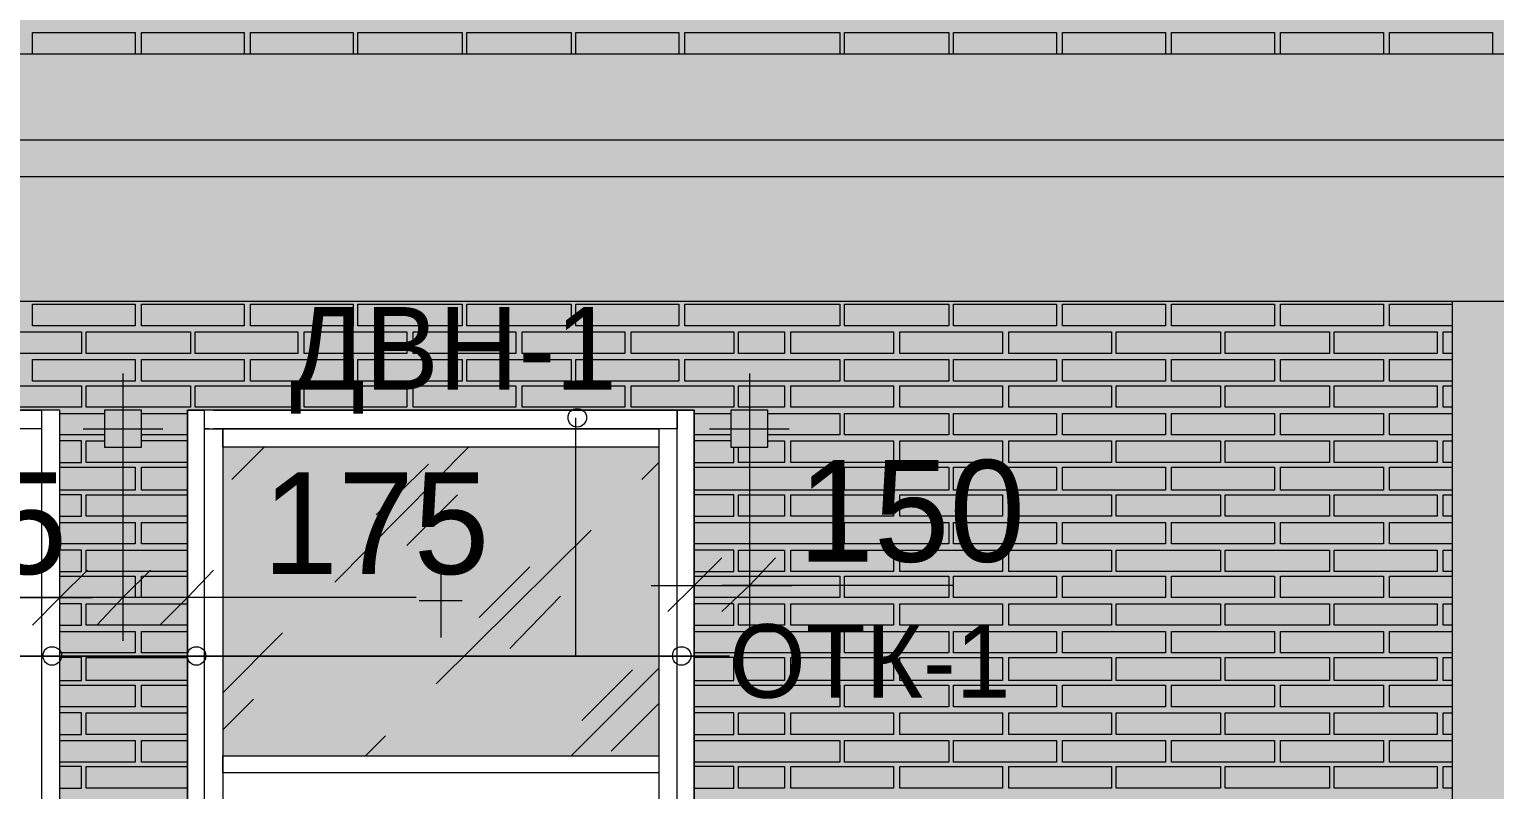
# Model space of a CAD drawing. Header units: millimetres. Extents: x -28928 to 100580, y -22867 to 36490.
# Drawn here: x -11408 to -7370, y -2509 to -415 of the extents above; entities that cross this region are included whole.
import ezdxf

# ---------------------------------------------------------------- set-up
doc = ezdxf.new("R2010")
doc.units = ezdxf.units.MM
doc.layers.add('PDF _Геометрия', color=7, linetype='Continuous', true_color=0x8f8e8d)
doc.layers.add('PDF _Сплошная заливка', color=7, linetype='Continuous', true_color=0xffffff)
doc.layers.add('PDF _Текст', color=7, linetype='Continuous')

msp = doc.modelspace()

# ---------------------------------------------------------------- hatches: boundary and pattern name
at = {"layer": 'PDF _Сплошная заливка', "true_color": 0xdcd6cf, "transparency": 33554559}
h = msp.add_hatch(color=254, dxfattribs=at)
h.paths.add_polyline_path([(-15922.4, -4713.2), (-15922.4, -1464), (-13823.9, -1464), (-13823.9, -4713.2), (-13561.6, -4713.2), (-13561.6, -1163.6), (-19459.3, -1163.6), (-19459.3, -4713.2), (-17919.3, -4713.2), (-17919.3, -1464), (-16518.9, -1464), (-16518.9, -4713.2)])
h.paths.add_polyline_path([(-19700.5, -482.4), (-9335.1, -482.4), (-9335.1, 4218), (-12072.4, 4218), (-12072.4, 6929.9), (-9335.1, 6929.9), (-9335.1, 9028.4), (-21815.9, 9028.4), (-21815.9, -4713.2), (-19776.6, -4713.2), (-19776.6, -727.8), (-19730.1, -727.8), (-19730.1, -820.9), (-19708.9, -820.9), (-19708.9, -719.3), (-19700.5, -719.3)])
h.paths.add_polyline_path([(-10972.4, -4713.2), (-10972.4, -1464), (-9576.3, -1464), (-9576.3, -4713.2), (-9335.1, -4713.2), (-9335.1, -1163.6), (-13383.9, -1163.6), (-13383.9, -4713.2), (-13121.6, -4713.2), (-13121.6, -1464), (-11323.6, -1464), (-11323.6, -4713.2)])
h = msp.add_hatch(color=254, dxfattribs=at)
h.paths.add_polyline_path([(-9335.1, -482.4), (-7257.8, -482.4), (-7257.8, -719.3), (-7253.6, -474), (-7245.1, -474), (-7245.1, -719.3), (-7207, -719.3), (-7207, -727.8), (-7164.7, -727.8), (-7164.7, -4713.2), (4931.1, -4713.2), (4931.1, 9028.4), (-9335.1, 9028.4), (-9335.1, 6929.9), (-7274.7, 6929.9), (-7274.7, 4218), (-9335.1, 4218)])
h.paths.add_polyline_path([(-7486.3, -4713.2), (-7486.3, -1163.6), (-9335.1, -1163.6), (-9335.1, -4713.2)])
at = {"layer": 'PDF _Сплошная заливка', "true_color": 0x383e42, "transparency": 33554559}
for points in [[(-19679.3, -719.3), (-7257.8, -719.3), (-7257.8, -482.4), (-19700.5, -482.4), (-19700.5, -820.9), (-19679.3, -820.9)], [(-7215.5, -727.8), (-7207, -727.8), (-7207, -719.3), (-19679.3, -719.3), (-19679.3, -820.9), (-7215.5, -820.9)]]:
    msp.add_hatch(color=250, dxfattribs=at).paths.add_polyline_path(points)

# ---------------------------------------------------------------- linework, layer by layer
at = {"layer": 'PDF _Геометрия', "lineweight": 9}
for points in [[(-11399.7, -482.4), (-11399.7, -423.2), (-11116.3, -423.2), (-11116.3, -482.4)], [(-11099.3, -482.4), (-11099.3, -423.2), (-10815.9, -423.2), (-10815.9, -482.4)], [(-10798.9, -482.4), (-10798.9, -423.2), (-10515.5, -423.2), (-10515.5, -482.4)], [(-10502.8, -482.4), (-10502.8, -423.2), (-10215.1, -423.2), (-10215.1, -482.4)], [(-10202.4, -482.4), (-10202.4, -423.2), (-9914.7, -423.2), (-9914.7, -482.4)], [(-9902, -482.4), (-9902, -423.2), (-9618.6, -423.2), (-9618.6, -482.4)], [(-9601.6, -482.4), (-9601.6, -423.2), (-9335.1, -423.2), (-9174.3, -423.2), (-9174.3, -482.4)], [(-9161.6, -482.4), (-9161.6, -423.2), (-8873.9, -423.2), (-8873.9, -482.4)], [(-8861.3, -482.4), (-8861.3, -423.2), (-8577.8, -423.2), (-8577.8, -482.4)], [(-8560.9, -482.4), (-8560.9, -423.2), (-8277.4, -423.2), (-8277.4, -482.4)], [(-8260.5, -482.4), (-8260.5, -423.2), (-7977, -423.2), (-7977, -482.4)], [(-7960.1, -482.4), (-7960.1, -423.2), (-7676.6, -423.2), (-7676.6, -482.4)], [(-7659.7, -482.4), (-7659.7, -423.2), (-7376.3, -423.2), (-7376.3, -482.4)], [(-7486.3, -1231.3), (-7659.7, -1231.3), (-7659.7, -1172), (-7486.3, -1172)], [(-7486.3, -1307.4), (-7511.6, -1307.4), (-7511.6, -1248.2), (-7486.3, -1248.2)], [(-7486.3, -1383.6), (-7659.7, -1383.6), (-7659.7, -1324.3), (-7486.3, -1324.3)], [(-7486.3, -1455.5), (-7511.6, -1455.5), (-7511.6, -1396.3), (-7486.3, -1396.3)], [(-11323.6, -1472.4), (-11200.9, -1472.4)], [(-11099.3, -1472.4), (-10972.4, -1472.4)], [(-9576.3, -1472.4), (-9474.7, -1472.4)], [(-9373.2, -1472.4), (-9335.1, -1472.4), (-9174.3, -1472.4), (-9174.3, -1531.6), (-9335.1, -1531.6), (-9373.2, -1531.6)], [(-7486.3, -1531.6), (-7659.7, -1531.6), (-7659.7, -1472.4), (-7486.3, -1472.4)], [(-11200.9, -1531.6), (-11323.6, -1531.6)], [(-10972.4, -1531.6), (-11099.3, -1531.6)], [(-9474.7, -1531.6), (-9576.3, -1531.6)], [(-11323.6, -1607.8), (-11264.3, -1607.8), (-11264.3, -1548.6), (-11323.6, -1548.6)], [(-10972.4, -1607.8), (-11107.8, -1607.8), (-11251.6, -1607.8), (-11251.6, -1548.6), (-11200.9, -1548.6)], [(-10972.4, -1548.6), (-11099.3, -1548.6)], [(-9474.7, -1548.6), (-9576.3, -1548.6)], [(-9576.3, -1607.8), (-9466.3, -1607.8), (-9466.3, -1565.5)], [(-9373.2, -1548.6), (-9335.1, -1548.6), (-9326.6, -1548.6), (-9326.6, -1607.8), (-9335.1, -1607.8), (-9453.6, -1607.8), (-9453.6, -1565.5)], [(-7486.3, -1607.8), (-7511.6, -1607.8), (-7511.6, -1548.6), (-7486.3, -1548.6)], [(-11323.6, -1620.5), (-11116.3, -1620.5), (-11116.3, -1684), (-11323.6, -1684)], [(-10972.4, -1684), (-11099.3, -1684), (-11099.3, -1620.5), (-10972.4, -1620.5)], [(-9576.3, -1620.5), (-9335.1, -1620.5), (-9174.3, -1620.5), (-9174.3, -1684), (-9335.1, -1684), (-9576.3, -1684)], [(-7486.3, -1684), (-7659.7, -1684), (-7659.7, -1620.5), (-7486.3, -1620.5)], [(-11323.6, -1755.9), (-11264.3, -1755.9), (-11264.3, -1696.6), (-11323.6, -1696.6)], [(-10972.4, -1755.9), (-11107.8, -1755.9), (-11251.6, -1755.9), (-11251.6, -1696.6), (-11107.8, -1696.6), (-10972.4, -1696.6)], [(-9576.3, -1755.9), (-9466.3, -1755.9), (-9466.3, -1696.6), (-9576.3, -1696.6)], [(-7486.3, -1755.9), (-7511.6, -1755.9), (-7511.6, -1696.6), (-7486.3, -1696.6)], [(-11323.6, -1772.8), (-11116.3, -1772.8), (-11116.3, -1832), (-11323.6, -1832)], [(-10972.4, -1832), (-11099.3, -1832), (-11099.3, -1772.8), (-10972.4, -1772.8)], [(-9576.3, -1772.8), (-9335.1, -1772.8), (-9174.3, -1772.8), (-9174.3, -1832), (-9335.1, -1832), (-9576.3, -1832)], [(-7486.3, -1832), (-7659.7, -1832), (-7659.7, -1772.8), (-7486.3, -1772.8)], [(-11323.6, -1908.2), (-11264.3, -1908.2), (-11264.3, -1849), (-11323.6, -1849)], [(-10972.4, -1908.2), (-11107.8, -1908.2), (-11251.6, -1908.2), (-11251.6, -1849), (-11107.8, -1849), (-10972.4, -1849)], [(-9576.3, -1908.2), (-9466.3, -1908.2), (-9466.3, -1849), (-9576.3, -1849)], [(-7486.3, -1908.2), (-7511.6, -1908.2), (-7511.6, -1849), (-7486.3, -1849)], [(-11323.6, -1920.9), (-11116.3, -1920.9), (-11116.3, -1980.1), (-11323.6, -1980.1)], [(-10972.4, -1980.1), (-11099.3, -1980.1), (-11099.3, -1920.9), (-10972.4, -1920.9)], [(-9576.3, -1920.9), (-9335.1, -1920.9), (-9174.3, -1920.9), (-9174.3, -1980.1), (-9335.1, -1980.1), (-9576.3, -1980.1)], [(-7486.3, -1980.1), (-7659.7, -1980.1), (-7659.7, -1920.9), (-7486.3, -1920.9)], [(-11323.6, -2056.3), (-11264.3, -2056.3), (-11264.3, -1997), (-11323.6, -1997)], [(-10972.4, -2056.3), (-11107.8, -2056.3), (-11251.6, -2056.3), (-11251.6, -1997), (-11107.8, -1997), (-10972.4, -1997)], [(-9576.3, -2056.3), (-9466.3, -2056.3), (-9466.3, -1997), (-9576.3, -1997)], [(-7486.3, -2056.3), (-7511.6, -2056.3), (-7511.6, -1997), (-7486.3, -1997)], [(-11323.6, -2073.2), (-11116.3, -2073.2), (-11116.3, -2132.4), (-11323.6, -2132.4)], [(-10972.4, -2132.4), (-11099.3, -2132.4), (-11099.3, -2073.2), (-10972.4, -2073.2)], [(-9576.3, -2073.2), (-9335.1, -2073.2), (-9174.3, -2073.2), (-9174.3, -2132.4), (-9335.1, -2132.4), (-9576.3, -2132.4)], [(-7486.3, -2132.4), (-7659.7, -2132.4), (-7659.7, -2073.2), (-7486.3, -2073.2)], [(-11323.6, -2208.6), (-11264.3, -2208.6), (-11264.3, -2145.1), (-11323.6, -2145.1)], [(-10972.4, -2208.6), (-11107.8, -2208.6), (-11251.6, -2208.6), (-11251.6, -2145.1), (-11107.8, -2145.1), (-10972.4, -2145.1)], [(-9576.3, -2208.6), (-9466.3, -2208.6), (-9466.3, -2145.1), (-9576.3, -2145.1)], [(-7486.3, -2208.6), (-7511.6, -2208.6), (-7511.6, -2145.1), (-7486.3, -2145.1)], [(-11323.6, -2221.3), (-11116.3, -2221.3), (-11116.3, -2280.5), (-11323.6, -2280.5)], [(-10972.4, -2280.5), (-11099.3, -2280.5), (-11099.3, -2221.3), (-10972.4, -2221.3)], [(-9576.3, -2221.3), (-9335.1, -2221.3), (-9174.3, -2221.3), (-9174.3, -2280.5), (-9335.1, -2280.5), (-9576.3, -2280.5)], [(-7486.3, -2280.5), (-7659.7, -2280.5), (-7659.7, -2221.3), (-7486.3, -2221.3)], [(-11323.6, -2356.6), (-11264.3, -2356.6), (-11264.3, -2297.4), (-11323.6, -2297.4)], [(-10972.4, -2356.6), (-11107.8, -2356.6), (-11251.6, -2356.6), (-11251.6, -2297.4), (-11107.8, -2297.4), (-10972.4, -2297.4)], [(-9576.3, -2356.6), (-9466.3, -2356.6), (-9466.3, -2297.4), (-9576.3, -2297.4)], [(-7486.3, -2356.6), (-7511.6, -2356.6), (-7511.6, -2297.4), (-7486.3, -2297.4)], [(-11323.6, -2373.6), (-11116.3, -2373.6), (-11116.3, -2432.8), (-11323.6, -2432.8)], [(-10972.4, -2432.8), (-11099.3, -2432.8), (-11099.3, -2373.6), (-10972.4, -2373.6)], [(-9576.3, -2373.6), (-9335.1, -2373.6), (-9174.3, -2373.6), (-9174.3, -2432.8), (-9335.1, -2432.8), (-9576.3, -2432.8)], [(-7486.3, -2432.8), (-7659.7, -2432.8), (-7659.7, -2373.6), (-7486.3, -2373.6)], [(-11323.6, -2504.7), (-11264.3, -2504.7), (-11264.3, -2445.5), (-11323.6, -2445.5)], [(-10972.4, -2504.7), (-11107.8, -2504.7), (-11251.6, -2504.7), (-11251.6, -2445.5), (-11107.8, -2445.5), (-10972.4, -2445.5)], [(-9576.3, -2504.7), (-9466.3, -2504.7), (-9466.3, -2445.5), (-9576.3, -2445.5)], [(-7486.3, -2504.7), (-7511.6, -2504.7), (-7511.6, -2445.5), (-7486.3, -2445.5)]]:
    msp.add_lwpolyline(points, dxfattribs=at)
at = {"layer": 'PDF _Геометрия', "color": 7, "lineweight": 9}
for points in [[(-19700.5, -719.3), (-19708.9, -719.3), (-19708.9, -820.9), (-19708.9, -719.3), (-19700.5, -719.3), (-19700.5, -820.9), (-19700.5, -482.4), (-7257.8, -482.4), (-7257.8, -719.3), (-7253.6, -719.3), (-7253.6, -474), (-7245.1, -474), (-7245.1, -719.3)], [(-19679.3, -820.9), (-19679.3, -719.3), (-7207, -719.3), (-7207, -727.8), (-7173.2, -727.8), (-7215.5, -727.8), (-7215.5, -820.9)], [(-19772.4, -1163.6), (-7173.2, -1163.6), (-7173.2, -820.9), (-19772.4, -820.9), (-19772.4, -901.3)], [(-7486.3, -4764), (-7486.3, -1163.6), (-7482, -1163.6), (-7168.9, -1163.6), (-7168.9, -4764)], [(-11150.1, -1362.4), (-11150.1, -1662.8), (-11150.1, -1980.1), (-11442, -1980.1)], [(-9423.9, -1362.4), (-9423.9, -1662.8), (-9423.9, -1946.3), (-9423.9, -2064.7)], [(-7486.3, -4734.3), (-9576.3, -4734.3), (-9576.3, -4713.2), (-7486.3, -4713.2), (-9576.3, -4713.2), (-7486.3, -4713.2), (-9335.1, -4713.2), (-9576.3, -4713.2), (-9576.3, -1464), (-10972.4, -1464), (-10972.4, -4713.2), (-11323.6, -4713.2), (-11323.6, -1464), (-13121.6, -1464), (-13121.6, -4713.2), (-13383.9, -4713.2), (-13121.6, -4713.2), (-13121.6, -4734.3), (-13383.9, -4734.3)], [(-12017.4, -1472.4), (-12017.4, -2140.9), (-9478.9, -2140.9), (-13100.5, -2140.9)], [(-11348.9, -2140.9), (-9478.9, -2140.9), (-9902, -2140.9), (-9902, -1485.1)], [(-10925.9, -1514.7), (-10925.9, -2441.3), (-10925.9, -4764), (-10972.4, -4764), (-10972.4, -2441.3), (-10972.4, -1540.1), (-10972.4, -1464), (-10925.9, -1464), (-10925.9, -1540.1), (-10925.9, -2441.3), (-10925.9, -4764)], [(-10900.5, -1464), (-9648.2, -1464), (-9622.8, -1464), (-9622.8, -1514.7), (-9648.2, -1514.7), (-10900.5, -1514.7)], [(-11260.1, -1514.7), (-11040.1, -1514.7)], [(-10913.2, -1514.7), (-10925.9, -1514.7), (-10875.1, -1514.7), (-10875.1, -2441.3), (-10875.1, -4764)], [(-9622.8, -4764), (-9622.8, -2441.3), (-9622.8, -1514.7), (-9673.6, -1514.7), (-9673.6, -2441.3), (-9673.6, -4764)], [(-9533.9, -1514.7), (-9313.9, -1514.7)], [(-11374.3, -1540.1), (-11374.3, -2441.3), (-11374.3, -4764)], [(-10849.7, -1654.3), (-10760.9, -1565.5)], [(-10566.3, -1937.8), (-10198.2, -1565.5)], [(-10452, -1751.6), (-10308.2, -1612)], [(-9720.1, -1654.3), (-9673.6, -1607.8)], [(-10367.4, -1836.3), (-10227.8, -1696.6)], [(-10287, -2217), (-9859.7, -1794)], [(-9576.3, -1840.5), (-9576.3, -1946.3), (-9576.3, -2064.7)], [(-11323.6, -2085.9), (-11323.6, -1980.1), (-11323.6, -1861.6)], [(-10972.4, -2085.9), (-10972.4, -1980.1), (-10972.4, -1861.6)], [(-10274.3, -1891.3), (-10274.3, -2090.1)], [(-10168.6, -2035.1), (-10028.9, -1895.5)], [(-10083.9, -2119.7), (-9944.3, -1975.9)], [(-9694.7, -1946.3), (-9305.5, -1946.3)], [(-8861.3, -1946.3), (-9288.6, -1946.3), (-9500.1, -1946.3)], [(-11928.6, -1980.1), (-11501.3, -1980.1), (-11234.7, -1980.1)], [(-10853.9, -1980.1), (-11150.1, -1980.1), (-11150.1, -2098.6)], [(-10342, -1980.1), (-10765.1, -1980.1), (-11061.3, -1980.1)], [(-10215.1, -1988.6), (-10333.6, -1988.6)], [(-10875.1, -2242.4), (-10710.1, -2077.4)], [(-9610.1, -2140.9), (-9478.9, -2140.9), (-10951.3, -2140.9)], [(-9914.7, -2415.9), (-9673.6, -2174.7)], [(-9885.1, -2318.6), (-9745.5, -2179)], [(-10875.1, -2344), (-10790.5, -2259.3)], [(-9804.7, -2403.2), (-9673.6, -2272)], [(-10481.6, -2415.9), (-10426.6, -2360.9)]]:
    msp.add_lwpolyline(points, dxfattribs=at)
at = {"layer": 'PDF _Геометрия', "lineweight": 9}
for points in [[(-11116.3, -1172), (-11116.3, -1231.3), (-11399.7, -1231.3), (-11399.7, -1172)], [(-10815.9, -1172), (-10815.9, -1231.3), (-11099.3, -1231.3), (-11099.3, -1172)], [(-10515.5, -1172), (-10515.5, -1231.3), (-10798.9, -1231.3), (-10798.9, -1172)], [(-10215.1, -1172), (-10215.1, -1231.3), (-10502.8, -1231.3), (-10502.8, -1172)], [(-9914.7, -1172), (-9914.7, -1231.3), (-10202.4, -1231.3), (-10202.4, -1172)], [(-9618.6, -1172), (-9618.6, -1231.3), (-9902, -1231.3), (-9902, -1172)], [(-9174.3, -1172), (-9174.3, -1231.3), (-9335.1, -1231.3), (-9601.6, -1231.3), (-9601.6, -1172), (-9335.1, -1172)], [(-8873.9, -1172), (-8873.9, -1231.3), (-9161.6, -1231.3), (-9161.6, -1172)], [(-8577.8, -1172), (-8577.8, -1231.3), (-8861.3, -1231.3), (-8861.3, -1172)], [(-8277.4, -1172), (-8277.4, -1231.3), (-8560.9, -1231.3), (-8560.9, -1172)], [(-7977, -1172), (-7977, -1231.3), (-8260.5, -1231.3), (-8260.5, -1172)], [(-7676.6, -1172), (-7676.6, -1231.3), (-7960.1, -1231.3), (-7960.1, -1172)], [(-11264.3, -1307.4), (-11408.2, -1307.4), (-11552, -1307.4), (-11552, -1248.2), (-11408.2, -1248.2), (-11264.3, -1248.2)], [(-10963.9, -1307.4), (-11107.8, -1307.4), (-11251.6, -1307.4), (-11251.6, -1248.2), (-11107.8, -1248.2), (-10963.9, -1248.2)], [(-10667.8, -1307.4), (-10807.4, -1307.4), (-10951.3, -1307.4), (-10951.3, -1248.2), (-10807.4, -1248.2), (-10667.8, -1248.2)], [(-10367.4, -1307.4), (-10507, -1307.4), (-10650.9, -1307.4), (-10650.9, -1248.2), (-10507, -1248.2), (-10367.4, -1248.2)], [(-10067, -1307.4), (-10210.9, -1307.4), (-10350.5, -1307.4), (-10350.5, -1248.2), (-10210.9, -1248.2), (-10067, -1248.2)], [(-9766.6, -1307.4), (-9910.5, -1307.4), (-10050.1, -1307.4), (-10050.1, -1248.2), (-9910.5, -1248.2), (-9766.6, -1248.2)], [(-9466.3, -1307.4), (-9610.1, -1307.4), (-9749.7, -1307.4), (-9749.7, -1248.2), (-9610.1, -1248.2), (-9466.3, -1248.2)], [(-9326.6, -1307.4), (-9335.1, -1307.4), (-9453.6, -1307.4), (-9453.6, -1248.2), (-9335.1, -1248.2), (-9326.6, -1248.2)], [(-9026.3, -1307.4), (-9170.1, -1307.4), (-9309.7, -1307.4), (-9309.7, -1248.2), (-9170.1, -1248.2), (-9026.3, -1248.2)], [(-8725.9, -1307.4), (-8869.7, -1307.4), (-9009.3, -1307.4), (-9009.3, -1248.2), (-8869.7, -1248.2), (-8725.9, -1248.2)], [(-8425.5, -1307.4), (-8569.3, -1307.4), (-8708.9, -1307.4), (-8708.9, -1248.2), (-8569.3, -1248.2), (-8425.5, -1248.2)], [(-8125.1, -1307.4), (-8268.9, -1307.4), (-8412.8, -1307.4), (-8412.8, -1248.2), (-8268.9, -1248.2), (-8125.1, -1248.2)], [(-7824.7, -1307.4), (-7968.6, -1307.4), (-8112.4, -1307.4), (-8112.4, -1248.2), (-7968.6, -1248.2), (-7824.7, -1248.2)], [(-7528.6, -1307.4), (-7668.2, -1307.4), (-7812, -1307.4), (-7812, -1248.2), (-7668.2, -1248.2), (-7528.6, -1248.2)], [(-11116.3, -1324.3), (-11116.3, -1383.6), (-11399.7, -1383.6), (-11399.7, -1324.3)], [(-10815.9, -1324.3), (-10815.9, -1383.6), (-11099.3, -1383.6), (-11099.3, -1324.3)], [(-10515.5, -1324.3), (-10515.5, -1383.6), (-10798.9, -1383.6), (-10798.9, -1324.3)], [(-10215.1, -1324.3), (-10215.1, -1383.6), (-10502.8, -1383.6), (-10502.8, -1324.3)], [(-9914.7, -1324.3), (-9914.7, -1383.6), (-10202.4, -1383.6), (-10202.4, -1324.3)], [(-9618.6, -1324.3), (-9618.6, -1383.6), (-9902, -1383.6), (-9902, -1324.3)], [(-9174.3, -1324.3), (-9174.3, -1383.6), (-9335.1, -1383.6), (-9601.6, -1383.6), (-9601.6, -1324.3), (-9335.1, -1324.3)], [(-8873.9, -1324.3), (-8873.9, -1383.6), (-9161.6, -1383.6), (-9161.6, -1324.3)], [(-8577.8, -1324.3), (-8577.8, -1383.6), (-8861.3, -1383.6), (-8861.3, -1324.3)], [(-8277.4, -1324.3), (-8277.4, -1383.6), (-8560.9, -1383.6), (-8560.9, -1324.3)], [(-7977, -1324.3), (-7977, -1383.6), (-8260.5, -1383.6), (-8260.5, -1324.3)], [(-7676.6, -1324.3), (-7676.6, -1383.6), (-7960.1, -1383.6), (-7960.1, -1324.3)], [(-11264.3, -1455.5), (-11408.2, -1455.5), (-11552, -1455.5), (-11552, -1396.3), (-11408.2, -1396.3), (-11264.3, -1396.3)], [(-10963.9, -1455.5), (-11107.8, -1455.5), (-11251.6, -1455.5), (-11251.6, -1396.3), (-11107.8, -1396.3), (-10963.9, -1396.3)], [(-10667.8, -1455.5), (-10807.4, -1455.5), (-10951.3, -1455.5), (-10951.3, -1396.3), (-10807.4, -1396.3), (-10667.8, -1396.3)], [(-10367.4, -1455.5), (-10507, -1455.5), (-10650.9, -1455.5), (-10650.9, -1396.3), (-10507, -1396.3), (-10367.4, -1396.3)], [(-10067, -1455.5), (-10210.9, -1455.5), (-10350.5, -1455.5), (-10350.5, -1396.3), (-10210.9, -1396.3), (-10067, -1396.3)], [(-9766.6, -1455.5), (-9910.5, -1455.5), (-10050.1, -1455.5), (-10050.1, -1396.3), (-9910.5, -1396.3), (-9766.6, -1396.3)], [(-9466.3, -1455.5), (-9610.1, -1455.5), (-9749.7, -1455.5), (-9749.7, -1396.3), (-9610.1, -1396.3), (-9466.3, -1396.3)], [(-9326.6, -1455.5), (-9335.1, -1455.5), (-9453.6, -1455.5), (-9453.6, -1396.3), (-9335.1, -1396.3), (-9326.6, -1396.3)], [(-9026.3, -1455.5), (-9170.1, -1455.5), (-9309.7, -1455.5), (-9309.7, -1396.3), (-9170.1, -1396.3), (-9026.3, -1396.3)], [(-8725.9, -1455.5), (-8869.7, -1455.5), (-9009.3, -1455.5), (-9009.3, -1396.3), (-8869.7, -1396.3), (-8725.9, -1396.3)], [(-8425.5, -1455.5), (-8569.3, -1455.5), (-8708.9, -1455.5), (-8708.9, -1396.3), (-8569.3, -1396.3), (-8425.5, -1396.3)], [(-8125.1, -1455.5), (-8268.9, -1455.5), (-8412.8, -1455.5), (-8412.8, -1396.3), (-8268.9, -1396.3), (-8125.1, -1396.3)], [(-7824.7, -1455.5), (-7968.6, -1455.5), (-8112.4, -1455.5), (-8112.4, -1396.3), (-7968.6, -1396.3), (-7824.7, -1396.3)], [(-7528.6, -1455.5), (-7668.2, -1455.5), (-7812, -1455.5), (-7812, -1396.3), (-7668.2, -1396.3), (-7528.6, -1396.3)], [(-8873.9, -1472.4), (-8873.9, -1531.6), (-9161.6, -1531.6), (-9161.6, -1472.4)], [(-8577.8, -1472.4), (-8577.8, -1531.6), (-8861.3, -1531.6), (-8861.3, -1472.4)], [(-8277.4, -1472.4), (-8277.4, -1531.6), (-8560.9, -1531.6), (-8560.9, -1472.4)], [(-7977, -1472.4), (-7977, -1531.6), (-8260.5, -1531.6), (-8260.5, -1472.4)], [(-7676.6, -1472.4), (-7676.6, -1531.6), (-7960.1, -1531.6), (-7960.1, -1472.4)], [(-9026.3, -1607.8), (-9170.1, -1607.8), (-9309.7, -1607.8), (-9309.7, -1548.6), (-9170.1, -1548.6), (-9026.3, -1548.6)], [(-8725.9, -1607.8), (-8869.7, -1607.8), (-9009.3, -1607.8), (-9009.3, -1548.6), (-8869.7, -1548.6), (-8725.9, -1548.6)], [(-8425.5, -1607.8), (-8569.3, -1607.8), (-8708.9, -1607.8), (-8708.9, -1548.6), (-8569.3, -1548.6), (-8425.5, -1548.6)], [(-8125.1, -1607.8), (-8268.9, -1607.8), (-8412.8, -1607.8), (-8412.8, -1548.6), (-8268.9, -1548.6), (-8125.1, -1548.6)], [(-7824.7, -1607.8), (-7968.6, -1607.8), (-8112.4, -1607.8), (-8112.4, -1548.6), (-7968.6, -1548.6), (-7824.7, -1548.6)], [(-7528.6, -1607.8), (-7668.2, -1607.8), (-7812, -1607.8), (-7812, -1548.6), (-7668.2, -1548.6), (-7528.6, -1548.6)], [(-8873.9, -1620.5), (-8873.9, -1684), (-9161.6, -1684), (-9161.6, -1620.5)], [(-8577.8, -1620.5), (-8577.8, -1684), (-8861.3, -1684), (-8861.3, -1620.5)], [(-8277.4, -1620.5), (-8277.4, -1684), (-8560.9, -1684), (-8560.9, -1620.5)], [(-7977, -1620.5), (-7977, -1684), (-8260.5, -1684), (-8260.5, -1620.5)], [(-7676.6, -1620.5), (-7676.6, -1684), (-7960.1, -1684), (-7960.1, -1620.5)], [(-9326.6, -1755.9), (-9335.1, -1755.9), (-9453.6, -1755.9), (-9453.6, -1696.6), (-9335.1, -1696.6), (-9326.6, -1696.6)], [(-9026.3, -1755.9), (-9170.1, -1755.9), (-9309.7, -1755.9), (-9309.7, -1696.6), (-9170.1, -1696.6), (-9026.3, -1696.6)], [(-8725.9, -1755.9), (-8869.7, -1755.9), (-9009.3, -1755.9), (-9009.3, -1696.6), (-8869.7, -1696.6), (-8725.9, -1696.6)], [(-8425.5, -1755.9), (-8569.3, -1755.9), (-8708.9, -1755.9), (-8708.9, -1696.6), (-8569.3, -1696.6), (-8425.5, -1696.6)], [(-8125.1, -1755.9), (-8268.9, -1755.9), (-8412.8, -1755.9), (-8412.8, -1696.6), (-8268.9, -1696.6), (-8125.1, -1696.6)], [(-7824.7, -1755.9), (-7968.6, -1755.9), (-8112.4, -1755.9), (-8112.4, -1696.6), (-7968.6, -1696.6), (-7824.7, -1696.6)], [(-7528.6, -1755.9), (-7668.2, -1755.9), (-7812, -1755.9), (-7812, -1696.6), (-7668.2, -1696.6), (-7528.6, -1696.6)], [(-8873.9, -1772.8), (-8873.9, -1832), (-9161.6, -1832), (-9161.6, -1772.8)], [(-8577.8, -1772.8), (-8577.8, -1832), (-8861.3, -1832), (-8861.3, -1772.8)], [(-8277.4, -1772.8), (-8277.4, -1832), (-8560.9, -1832), (-8560.9, -1772.8)], [(-7977, -1772.8), (-7977, -1832), (-8260.5, -1832), (-8260.5, -1772.8)], [(-7676.6, -1772.8), (-7676.6, -1832), (-7960.1, -1832), (-7960.1, -1772.8)], [(-9326.6, -1908.2), (-9335.1, -1908.2), (-9453.6, -1908.2), (-9453.6, -1849), (-9335.1, -1849), (-9326.6, -1849)], [(-9026.3, -1908.2), (-9170.1, -1908.2), (-9309.7, -1908.2), (-9309.7, -1849), (-9170.1, -1849), (-9026.3, -1849)], [(-8725.9, -1908.2), (-8869.7, -1908.2), (-9009.3, -1908.2), (-9009.3, -1849), (-8869.7, -1849), (-8725.9, -1849)], [(-8425.5, -1908.2), (-8569.3, -1908.2), (-8708.9, -1908.2), (-8708.9, -1849), (-8569.3, -1849), (-8425.5, -1849)], [(-8125.1, -1908.2), (-8268.9, -1908.2), (-8412.8, -1908.2), (-8412.8, -1849), (-8268.9, -1849), (-8125.1, -1849)], [(-7824.7, -1908.2), (-7968.6, -1908.2), (-8112.4, -1908.2), (-8112.4, -1849), (-7968.6, -1849), (-7824.7, -1849)], [(-7528.6, -1908.2), (-7668.2, -1908.2), (-7812, -1908.2), (-7812, -1849), (-7668.2, -1849), (-7528.6, -1849)], [(-8873.9, -1920.9), (-8873.9, -1980.1), (-9161.6, -1980.1), (-9161.6, -1920.9)], [(-8577.8, -1920.9), (-8577.8, -1980.1), (-8861.3, -1980.1), (-8861.3, -1920.9)], [(-8277.4, -1920.9), (-8277.4, -1980.1), (-8560.9, -1980.1), (-8560.9, -1920.9)], [(-7977, -1920.9), (-7977, -1980.1), (-8260.5, -1980.1), (-8260.5, -1920.9)], [(-7676.6, -1920.9), (-7676.6, -1980.1), (-7960.1, -1980.1), (-7960.1, -1920.9)], [(-9326.6, -2056.3), (-9335.1, -2056.3), (-9453.6, -2056.3), (-9453.6, -1997), (-9335.1, -1997), (-9326.6, -1997)], [(-9026.3, -2056.3), (-9170.1, -2056.3), (-9309.7, -2056.3), (-9309.7, -1997), (-9170.1, -1997), (-9026.3, -1997)], [(-8725.9, -2056.3), (-8869.7, -2056.3), (-9009.3, -2056.3), (-9009.3, -1997), (-8869.7, -1997), (-8725.9, -1997)], [(-8425.5, -2056.3), (-8569.3, -2056.3), (-8708.9, -2056.3), (-8708.9, -1997), (-8569.3, -1997), (-8425.5, -1997)], [(-8125.1, -2056.3), (-8268.9, -2056.3), (-8412.8, -2056.3), (-8412.8, -1997), (-8268.9, -1997), (-8125.1, -1997)], [(-7824.7, -2056.3), (-7968.6, -2056.3), (-8112.4, -2056.3), (-8112.4, -1997), (-7968.6, -1997), (-7824.7, -1997)], [(-7528.6, -2056.3), (-7668.2, -2056.3), (-7812, -2056.3), (-7812, -1997), (-7668.2, -1997), (-7528.6, -1997)], [(-8873.9, -2073.2), (-8873.9, -2132.4), (-9161.6, -2132.4), (-9161.6, -2073.2)], [(-8577.8, -2073.2), (-8577.8, -2132.4), (-8861.3, -2132.4), (-8861.3, -2073.2)], [(-8277.4, -2073.2), (-8277.4, -2132.4), (-8560.9, -2132.4), (-8560.9, -2073.2)], [(-7977, -2073.2), (-7977, -2132.4), (-8260.5, -2132.4), (-8260.5, -2073.2)], [(-7676.6, -2073.2), (-7676.6, -2132.4), (-7960.1, -2132.4), (-7960.1, -2073.2)], [(-9326.6, -2208.6), (-9335.1, -2208.6), (-9453.6, -2208.6), (-9453.6, -2145.1), (-9335.1, -2145.1), (-9326.6, -2145.1)], [(-9026.3, -2208.6), (-9170.1, -2208.6), (-9309.7, -2208.6), (-9309.7, -2145.1), (-9170.1, -2145.1), (-9026.3, -2145.1)], [(-8725.9, -2208.6), (-8869.7, -2208.6), (-9009.3, -2208.6), (-9009.3, -2145.1), (-8869.7, -2145.1), (-8725.9, -2145.1)], [(-8425.5, -2208.6), (-8569.3, -2208.6), (-8708.9, -2208.6), (-8708.9, -2145.1), (-8569.3, -2145.1), (-8425.5, -2145.1)], [(-8125.1, -2208.6), (-8268.9, -2208.6), (-8412.8, -2208.6), (-8412.8, -2145.1), (-8268.9, -2145.1), (-8125.1, -2145.1)], [(-7824.7, -2208.6), (-7968.6, -2208.6), (-8112.4, -2208.6), (-8112.4, -2145.1), (-7968.6, -2145.1), (-7824.7, -2145.1)], [(-7528.6, -2208.6), (-7668.2, -2208.6), (-7812, -2208.6), (-7812, -2145.1), (-7668.2, -2145.1), (-7528.6, -2145.1)], [(-8873.9, -2221.3), (-8873.9, -2280.5), (-9161.6, -2280.5), (-9161.6, -2221.3)], [(-8577.8, -2221.3), (-8577.8, -2280.5), (-8861.3, -2280.5), (-8861.3, -2221.3)], [(-8277.4, -2221.3), (-8277.4, -2280.5), (-8560.9, -2280.5), (-8560.9, -2221.3)], [(-7977, -2221.3), (-7977, -2280.5), (-8260.5, -2280.5), (-8260.5, -2221.3)], [(-7676.6, -2221.3), (-7676.6, -2280.5), (-7960.1, -2280.5), (-7960.1, -2221.3)], [(-9326.6, -2356.6), (-9335.1, -2356.6), (-9453.6, -2356.6), (-9453.6, -2297.4), (-9335.1, -2297.4), (-9326.6, -2297.4)], [(-9026.3, -2356.6), (-9170.1, -2356.6), (-9309.7, -2356.6), (-9309.7, -2297.4), (-9170.1, -2297.4), (-9026.3, -2297.4)], [(-8725.9, -2356.6), (-8869.7, -2356.6), (-9009.3, -2356.6), (-9009.3, -2297.4), (-8869.7, -2297.4), (-8725.9, -2297.4)], [(-8425.5, -2356.6), (-8569.3, -2356.6), (-8708.9, -2356.6), (-8708.9, -2297.4), (-8569.3, -2297.4), (-8425.5, -2297.4)], [(-8125.1, -2356.6), (-8268.9, -2356.6), (-8412.8, -2356.6), (-8412.8, -2297.4), (-8268.9, -2297.4), (-8125.1, -2297.4)], [(-7824.7, -2356.6), (-7968.6, -2356.6), (-8112.4, -2356.6), (-8112.4, -2297.4), (-7968.6, -2297.4), (-7824.7, -2297.4)], [(-7528.6, -2356.6), (-7668.2, -2356.6), (-7812, -2356.6), (-7812, -2297.4), (-7668.2, -2297.4), (-7528.6, -2297.4)], [(-8873.9, -2373.6), (-8873.9, -2432.8), (-9161.6, -2432.8), (-9161.6, -2373.6)], [(-8577.8, -2373.6), (-8577.8, -2432.8), (-8861.3, -2432.8), (-8861.3, -2373.6)], [(-8277.4, -2373.6), (-8277.4, -2432.8), (-8560.9, -2432.8), (-8560.9, -2373.6)], [(-7977, -2373.6), (-7977, -2432.8), (-8260.5, -2432.8), (-8260.5, -2373.6)], [(-7676.6, -2373.6), (-7676.6, -2432.8), (-7960.1, -2432.8), (-7960.1, -2373.6)], [(-9326.6, -2504.7), (-9335.1, -2504.7), (-9453.6, -2504.7), (-9453.6, -2445.5), (-9335.1, -2445.5), (-9326.6, -2445.5)], [(-9026.3, -2504.7), (-9170.1, -2504.7), (-9309.7, -2504.7), (-9309.7, -2445.5), (-9170.1, -2445.5), (-9026.3, -2445.5)], [(-8725.9, -2504.7), (-8869.7, -2504.7), (-9009.3, -2504.7), (-9009.3, -2445.5), (-8869.7, -2445.5), (-8725.9, -2445.5)], [(-8425.5, -2504.7), (-8569.3, -2504.7), (-8708.9, -2504.7), (-8708.9, -2445.5), (-8569.3, -2445.5), (-8425.5, -2445.5)], [(-8125.1, -2504.7), (-8268.9, -2504.7), (-8412.8, -2504.7), (-8412.8, -2445.5), (-8268.9, -2445.5), (-8125.1, -2445.5)], [(-7824.7, -2504.7), (-7968.6, -2504.7), (-8112.4, -2504.7), (-8112.4, -2445.5), (-7968.6, -2445.5), (-7824.7, -2445.5)], [(-7528.6, -2504.7), (-7668.2, -2504.7), (-7812, -2504.7), (-7812, -2445.5), (-7668.2, -2445.5), (-7528.6, -2445.5)]]:
    msp.add_lwpolyline(points, close=True, dxfattribs=at)
at = {"layer": 'PDF _Геометрия', "color": 7, "lineweight": 9}
for points in [[(-11374.3, -1514.7), (-13070.9, -1514.7), (-13070.9, -1464), (-11374.3, -1464)], [(-11323.6, -1540.1), (-11323.6, -1464), (-11374.3, -1464), (-11374.3, -1540.1), (-11374.3, -2441.3), (-11374.3, -4764), (-11323.6, -4764), (-11323.6, -2441.3)], [(-11099.3, -1464), (-11200.9, -1464), (-11200.9, -1565.5), (-11099.3, -1565.5)], [(-9576.3, -1540.1), (-9576.3, -2441.3), (-9576.3, -4764), (-9622.8, -4764), (-9622.8, -2441.3), (-9622.8, -1540.1), (-9622.8, -1464), (-9576.3, -1464)], [(-9373.2, -1464), (-9474.7, -1464), (-9474.7, -1565.5), (-9373.2, -1565.5)], [(-10875.1, -1514.7), (-9673.6, -1514.7), (-9673.6, -1565.5), (-10875.1, -1565.5)], [(-10875.1, -2415.9), (-9673.6, -2415.9), (-9673.6, -2462.4), (-10875.1, -2462.4)]]:
    msp.add_lwpolyline(points, close=True, dxfattribs=at)
at = {"layer": 'PDF _Геометрия', "color": 7, "lineweight": 18}
for points in [[(-9500.1, -1870.1), (-9576.3, -1946.3), (-9648.2, -2018.2)], [(-9352, -1870.1), (-9423.9, -1946.3), (-9500.1, -2018.2)], [(-11399.7, -2056.3), (-11323.6, -1980.1), (-11247.4, -1904)], [(-11222, -2056.3), (-11150.1, -1980.1), (-11073.9, -1904)], [(-11048.6, -2056.3), (-10972.4, -1980.1), (-10900.5, -1904)]]:
    msp.add_lwpolyline(points, dxfattribs=at)
at = {"layer": 'PDF _Геометрия', "color": 7, "lineweight": 9}
for points in [[(-9923.2, -1485.1), (-9923.2, -1468.2), (-9914.7, -1459.7), (-9897.8, -1459.7)], [(-9923.2, -1485.1), (-9923.2, -1468.2), (-9914.7, -1459.7), (-9897.8, -1459.7)], [(-9897.8, -1510.5), (-9914.7, -1510.5), (-9923.2, -1497.8), (-9923.2, -1485.1)], [(-9897.8, -1510.5), (-9914.7, -1510.5), (-9923.2, -1497.8), (-9923.2, -1485.1)], [(-9897.8, -1459.7), (-9885.1, -1459.7), (-9872.4, -1468.2), (-9872.4, -1485.1)], [(-9897.8, -1459.7), (-9885.1, -1459.7), (-9872.4, -1468.2), (-9872.4, -1485.1)], [(-9872.4, -1485.1), (-9872.4, -1497.8), (-9885.1, -1510.5), (-9897.8, -1510.5)], [(-9872.4, -1485.1), (-9872.4, -1497.8), (-9885.1, -1510.5), (-9897.8, -1510.5)], [(-11370.1, -2140.9), (-11370.1, -2124), (-11361.6, -2115.5), (-11344.7, -2115.5)], [(-11370.1, -2140.9), (-11370.1, -2124), (-11361.6, -2115.5), (-11344.7, -2115.5)], [(-11344.7, -2115.5), (-11332, -2115.5), (-11319.3, -2124), (-11319.3, -2140.9)], [(-11344.7, -2115.5), (-11332, -2115.5), (-11319.3, -2124), (-11319.3, -2140.9)], [(-10972.4, -2140.9), (-10972.4, -2124), (-10963.9, -2115.5), (-10947, -2115.5)], [(-10972.4, -2140.9), (-10972.4, -2124), (-10963.9, -2115.5), (-10947, -2115.5)], [(-10947, -2115.5), (-10934.3, -2115.5), (-10921.6, -2124), (-10921.6, -2140.9)], [(-10947, -2115.5), (-10934.3, -2115.5), (-10921.6, -2124), (-10921.6, -2140.9)], [(-9635.5, -2140.9), (-9635.5, -2124), (-9627, -2115.5), (-9610.1, -2115.5)], [(-9635.5, -2140.9), (-9635.5, -2124), (-9627, -2115.5), (-9610.1, -2115.5)], [(-9610.1, -2115.5), (-9597.4, -2115.5), (-9584.7, -2124), (-9584.7, -2140.9)], [(-9610.1, -2115.5), (-9597.4, -2115.5), (-9584.7, -2124), (-9584.7, -2140.9)], [(-11344.7, -2166.3), (-11361.6, -2166.3), (-11370.1, -2153.6), (-11370.1, -2140.9)], [(-11344.7, -2166.3), (-11361.6, -2166.3), (-11370.1, -2153.6), (-11370.1, -2140.9)], [(-11319.3, -2140.9), (-11319.3, -2153.6), (-11332, -2166.3), (-11344.7, -2166.3)], [(-11319.3, -2140.9), (-11319.3, -2153.6), (-11332, -2166.3), (-11344.7, -2166.3)], [(-10947, -2166.3), (-10963.9, -2166.3), (-10972.4, -2153.6), (-10972.4, -2140.9)], [(-10947, -2166.3), (-10963.9, -2166.3), (-10972.4, -2153.6), (-10972.4, -2140.9)], [(-10921.6, -2140.9), (-10921.6, -2153.6), (-10934.3, -2166.3), (-10947, -2166.3)], [(-10921.6, -2140.9), (-10921.6, -2153.6), (-10934.3, -2166.3), (-10947, -2166.3)], [(-9610.1, -2166.3), (-9627, -2166.3), (-9635.5, -2153.6), (-9635.5, -2140.9)], [(-9610.1, -2166.3), (-9627, -2166.3), (-9635.5, -2153.6), (-9635.5, -2140.9)], [(-9584.7, -2140.9), (-9584.7, -2153.6), (-9597.4, -2166.3), (-9610.1, -2166.3)], [(-9584.7, -2140.9), (-9584.7, -2153.6), (-9597.4, -2166.3), (-9610.1, -2166.3)]]:
    msp.add_open_spline(points, degree=3, dxfattribs=at)
at = {"layer": 'PDF _Сплошная заливка', "color": 250, "lineweight": 9, "true_color": 0x383e42, "transparency": 33554559}
for points in [[(-19772.4, -820.9), (-19772.4, -1163.6), (-7173.2, -820.9), (-7173.2, -1163.6)], [(-7486.3, -1163.6), (-7486.3, -4764), (-7482, -1163.6), (-7482, -4764)], [(-7482, -1163.6), (-7482, -4764), (-7168.9, -1163.6), (-7168.9, -4764)]]:
    msp.add_solid(points, dxfattribs=at)
at = {"layer": 'PDF _Сплошная заливка', "color": 9, "lineweight": 9, "true_color": 0xc7c7c7, "transparency": 33554559}
for points in [[(-11200.9, -1464), (-11200.9, -1565.5), (-11099.3, -1464), (-11099.3, -1565.5)], [(-9474.7, -1464), (-9474.7, -1565.5), (-9373.2, -1464), (-9373.2, -1565.5)]]:
    msp.add_solid(points, dxfattribs=at)
at = {"layer": 'PDF _Сплошная заливка', "lineweight": 9, "transparency": 33554559}
msp.add_solid([(-10875.1, -1565.5), (-10875.1, -2415.9), (-9673.6, -1565.5), (-9673.6, -2415.9)], dxfattribs=at)

# ---------------------------------------------------------------- texts
at = {"layer": 'PDF _Текст', "attachment_point": 4, "style": ''}
for s, insert, char_height in [('ДВН-1', (-10689.3, -1326.2), 227.71), ('150', (-9289, -1743.1), 280.13), ('175', (-11928.9, -1777), 280.13), ('175', (-10765.5, -1777), 280.13), ('ОТК-1', (-9479.4, -2156), 202.56)]:
    msp.add_mtext(s, dxfattribs=dict(at, insert=insert, char_height=char_height))

doc.saveas('drawing.dxf')
